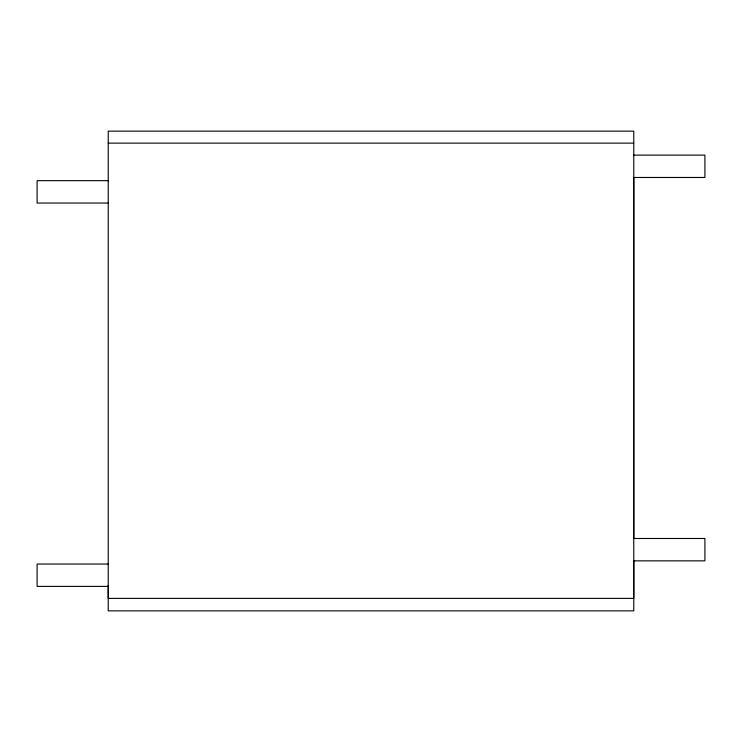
<?xml version="1.0" encoding="UTF-8"?>
<svg xmlns="http://www.w3.org/2000/svg" width="742" height="742" viewBox="0 0 742 742"><rect width="100%" height="100%" fill="white"/><g stroke="black" fill="none" stroke-linecap="round" stroke-linejoin="round"><path stroke-width="1.11" d="M108.23 203.039L108.23 180.668L37.1 180.668L37.1 203.039L108.23 203.039L108.23 564.504M108.23 180.974L108.23 131.149L633.77 131.149L633.77 598.386L108.23 598.386L108.23 564.041L37.1 564.041L37.1 586.403L108.23 586.403M108.23 143.132L633.77 143.132M633.77 155.115L704.9 155.115L704.9 177.477L633.77 177.477L633.77 538.479L704.9 538.479L704.9 560.85L633.77 560.85M633.77 561.026L633.77 610.851L108.23 610.851L108.23 585.355"/></g></svg>
